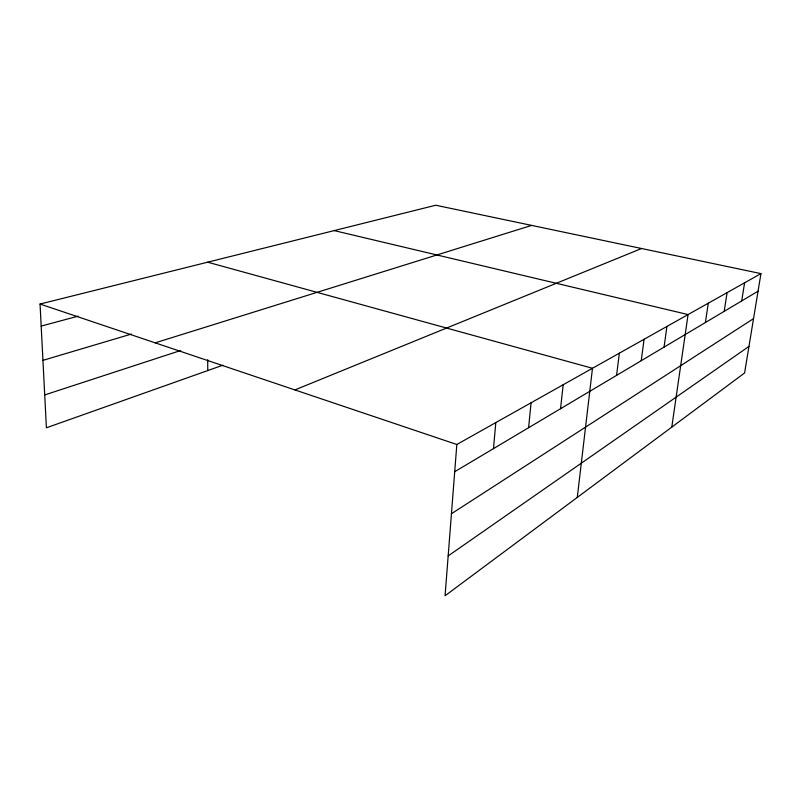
<?xml version="1.0" encoding="UTF-8"?>
<svg xmlns="http://www.w3.org/2000/svg" width="801" height="801" viewBox="0 0 801 801"><rect width="100%" height="100%" fill="white"/><g stroke="black" fill="none" stroke-linecap="round" stroke-linejoin="round"><path stroke-width="1.2" d="M760.95 273.612L456.83 444.495L445.066 595.764L744.59 372.966L760.95 273.612L435.744 205.236L40.05 304.04L46.398 427.794L222.858 365.206M493.476 448.62L495.809 422.598M528.59 427.724L531.083 402.773M560.55 408.71L563.173 384.75M577.281 497.421L592.48 368.28L207.659 262.187M616.57 375.379L619.353 353.181M641.251 360.69L644.084 339.284M664.059 347.123L666.923 326.448M671.789 427.113L688.079 314.563L334.187 230.598M705.391 322.533L708.294 303.199M724.184 311.349L727.088 292.645M741.696 300.936L744.6 282.803M448.17 555.914L748.955 346.433M451.444 513.741L753.531 318.638M454.718 471.689L758.056 291.194M294.888 389.927L641.571 248.51M44.706 394.933L180.686 350.508M155.194 342.848L531.654 225.401M42.934 360.36L131.404 334.057M41.181 326.087L78.108 316.175M40.05 304.04L456.83 444.495M207.729 359.739L207.739 370.573"/></g></svg>
